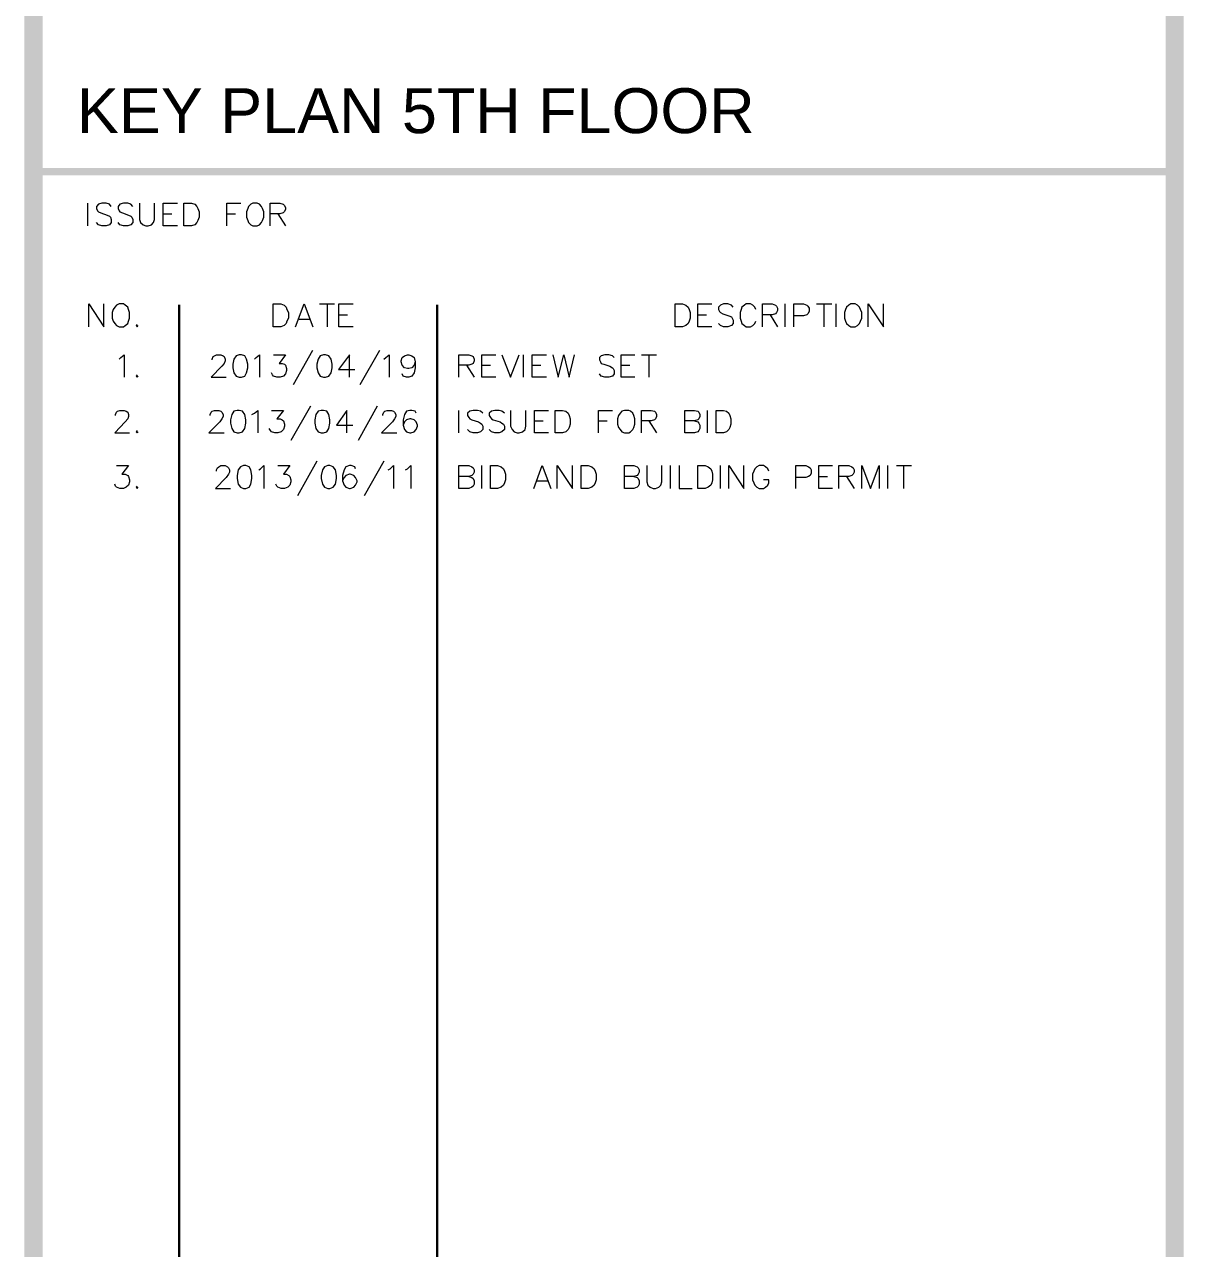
# Model space of a CAD drawing. Header units: inches. Extents: x 0.9 to 46, y 0.8 to 32.4.
# Drawn here: x 42.023 to 46.048, y 16.061 to 20.314 of the extents above; entities that cross this region are included whole.
import ezdxf

# ---------------------------------------------------------------- set-up
doc = ezdxf.new("R2010")
doc.units = ezdxf.units.IN
doc.header["$MEASUREMENT"] = 0
for name, color, linetype in [('PDF_Geometry', 7, 'Continuous'), ('PDF_Solid Fills', 7, 'Continuous'), ('PDF_Text', 7, 'Continuous')]:
    doc.layers.add(name, color=color, linetype=linetype)
doc.styles.add('PDF Arial', font='arial.ttf')

msp = doc.modelspace()

# ---------------------------------------------------------------- linework, layer by layer
at = {"layer": 'PDF_Geometry', "lineweight": 9}
for points in [[(42.2425, 19.6146), (42.2425, 19.693)], [(42.3242, 19.6813), (42.3175, 19.6896), (42.306, 19.693), (42.291, 19.693), (42.2792, 19.6896), (42.2725, 19.6813), (42.2725, 19.6747), (42.276, 19.6663), (42.2792, 19.663), (42.2875, 19.6597), (42.3092, 19.6513), (42.3175, 19.648), (42.321, 19.6446), (42.3242, 19.6363), (42.3242, 19.6263), (42.3175, 19.618), (42.306, 19.6146), (42.291, 19.6146), (42.2792, 19.618), (42.2725, 19.6263)], [(42.3992, 19.6813), (42.3925, 19.6896), (42.381, 19.693), (42.366, 19.693), (42.3542, 19.6896), (42.3475, 19.6813), (42.3475, 19.6747), (42.351, 19.6663), (42.3542, 19.663), (42.3625, 19.6597), (42.3842, 19.6513), (42.3925, 19.648), (42.396, 19.6446), (42.3992, 19.6363), (42.3992, 19.6263), (42.3925, 19.618), (42.381, 19.6146), (42.366, 19.6146), (42.3542, 19.618), (42.3475, 19.6263)], [(42.4225, 19.693), (42.4225, 19.6363), (42.426, 19.6263), (42.4343, 19.618), (42.4442, 19.6146), (42.4525, 19.6146), (42.4643, 19.618), (42.471, 19.6263), (42.4742, 19.6363), (42.4742, 19.693)], [(42.5542, 19.6146), (42.5041, 19.6146), (42.5041, 19.693), (42.5542, 19.693)], [(42.7259, 19.6146), (42.7259, 19.693), (42.7741, 19.693)], [(42.8758, 19.6146), (42.8758, 19.693), (42.9093, 19.693), (42.9208, 19.6896), (42.9243, 19.6863), (42.9291, 19.678), (42.9291, 19.6713), (42.9243, 19.663), (42.9208, 19.6597), (42.9093, 19.6563), (42.8758, 19.6563)], [(42.5041, 19.6563), (42.5341, 19.6563)], [(42.7259, 19.6563), (42.7559, 19.6563)], [(42.9026, 19.6563), (42.9291, 19.6146)], [(42.246, 19.263), (42.246, 19.343), (42.2977, 19.263), (42.2977, 19.343)], [(42.9642, 19.263), (42.9942, 19.343), (43.0242, 19.263)], [(43.0475, 19.343), (43.0992, 19.343)], [(43.0743, 19.343), (43.0743, 19.263)], [(43.1643, 19.263), (43.1142, 19.263), (43.1142, 19.343), (43.1643, 19.343)], [(44.4092, 19.263), (44.3607, 19.263), (44.3607, 19.343), (44.4092, 19.343)], [(44.4842, 19.3313), (44.4775, 19.338), (44.4657, 19.343), (44.4507, 19.343), (44.4392, 19.338), (44.4325, 19.3313), (44.4325, 19.323), (44.4357, 19.3163), (44.4392, 19.313), (44.4475, 19.308), (44.4692, 19.3013), (44.4775, 19.298), (44.4807, 19.293), (44.4842, 19.2863), (44.4842, 19.2747), (44.4775, 19.268), (44.4657, 19.263), (44.4507, 19.263), (44.4392, 19.268), (44.4325, 19.2747)], [(44.5624, 19.323), (44.5592, 19.3313), (44.5525, 19.338), (44.5442, 19.343), (44.5292, 19.343), (44.5225, 19.338), (44.5142, 19.3313), (44.511, 19.323), (44.5075, 19.313), (44.5075, 19.293), (44.511, 19.283), (44.5142, 19.2747), (44.5225, 19.268), (44.5292, 19.263), (44.5442, 19.263), (44.5525, 19.268), (44.5592, 19.2747), (44.5624, 19.283)], [(44.586, 19.263), (44.586, 19.343), (44.6192, 19.343), (44.631, 19.338), (44.6342, 19.3346), (44.6374, 19.328), (44.6374, 19.3196), (44.6342, 19.313), (44.631, 19.308), (44.6192, 19.3046), (44.586, 19.3046)], [(44.6642, 19.263), (44.6642, 19.343)], [(44.6941, 19.263), (44.6941, 19.343), (44.7276, 19.343), (44.7391, 19.338), (44.7426, 19.3346), (44.7474, 19.328), (44.7474, 19.3163), (44.7426, 19.308), (44.7391, 19.3046), (44.7276, 19.3013), (44.6941, 19.3013)], [(44.7726, 19.343), (44.8259, 19.343)], [(44.7991, 19.343), (44.7991, 19.263)], [(44.8409, 19.263), (44.8409, 19.343)], [(44.9526, 19.263), (44.9526, 19.343), (45.0059, 19.263), (45.0059, 19.343)], [(42.4142, 19.2713), (42.411, 19.268), (42.4142, 19.263), (42.4177, 19.268)], [(42.976, 19.2896), (43.0143, 19.2896)], [(43.1142, 19.3046), (43.1442, 19.3046)], [(44.3607, 19.3046), (44.3907, 19.3046)], [(44.6125, 19.3046), (44.6374, 19.263)], [(42.351, 19.1513), (42.3577, 19.1563), (42.3692, 19.1663), (42.3692, 19.088)], [(42.6742, 19.148), (42.6742, 19.1513), (42.6777, 19.1597), (42.6825, 19.163), (42.6892, 19.1663), (42.7042, 19.1663), (42.7125, 19.163), (42.716, 19.1597), (42.7192, 19.1513), (42.7192, 19.1447), (42.716, 19.1363), (42.7077, 19.1263), (42.671, 19.088), (42.7227, 19.088)], [(42.821, 19.1513), (42.8277, 19.1563), (42.8392, 19.1663), (42.8392, 19.088)], [(42.8876, 19.1663), (42.9291, 19.1663), (42.9074, 19.1363), (42.9176, 19.1363), (42.9259, 19.133), (42.9291, 19.1296), (42.9326, 19.118), (42.9326, 19.1113), (42.9291, 19.0996), (42.9224, 19.0913), (42.9109, 19.088), (42.8991, 19.088), (42.8876, 19.0913), (42.8841, 19.0963), (42.8809, 19.103)], [(43.0226, 19.1813), (42.9559, 19.0613)], [(43.1509, 19.088), (43.1509, 19.1663), (43.1126, 19.1146), (43.1694, 19.1146)], [(43.2558, 19.1813), (43.1876, 19.0613)], [(43.2708, 19.1513), (43.2775, 19.1563), (43.2893, 19.1663), (43.2893, 19.088)], [(43.3793, 19.1413), (43.3758, 19.1296), (43.3675, 19.1213), (43.3576, 19.118), (43.3525, 19.118), (43.3426, 19.1213), (43.3343, 19.1296), (43.3308, 19.1413), (43.3308, 19.1447), (43.3343, 19.1563), (43.3426, 19.163), (43.3525, 19.1663), (43.3576, 19.1663), (43.3675, 19.163), (43.3758, 19.1563), (43.3793, 19.1413), (43.3793, 19.1213), (43.3758, 19.103), (43.3675, 19.0913), (43.3576, 19.088), (43.3493, 19.088), (43.3375, 19.0913), (43.3343, 19.0996)], [(43.5309, 19.088), (43.5309, 19.1663), (43.566, 19.1663), (43.5759, 19.163), (43.581, 19.1597), (43.5841, 19.1513), (43.5841, 19.1447), (43.581, 19.1363), (43.5759, 19.133), (43.566, 19.1296), (43.5309, 19.1296)], [(43.6591, 19.088), (43.611, 19.088), (43.611, 19.1663), (43.6591, 19.1663)], [(43.6808, 19.1663), (43.7108, 19.088), (43.7408, 19.1663)], [(43.7558, 19.088), (43.7558, 19.1663)], [(43.8359, 19.088), (43.7858, 19.088), (43.7858, 19.1663), (43.8359, 19.1663)], [(43.8576, 19.1663), (43.8758, 19.088), (43.8959, 19.1663), (43.9141, 19.088), (43.9326, 19.1663)], [(44.0707, 19.1563), (44.0643, 19.163), (44.0525, 19.1663), (44.0375, 19.1663), (44.0257, 19.163), (44.0193, 19.1563), (44.0193, 19.148), (44.0225, 19.1413), (44.0257, 19.1363), (44.0343, 19.133), (44.0557, 19.1263), (44.0643, 19.1213), (44.0675, 19.118), (44.0707, 19.1113), (44.0707, 19.0996), (44.0643, 19.0913), (44.0525, 19.088), (44.0375, 19.088), (44.0257, 19.0913), (44.0193, 19.0996)], [(44.1425, 19.088), (44.0943, 19.088), (44.0943, 19.1663), (44.1425, 19.1663)], [(44.1658, 19.1663), (44.2175, 19.1663)], [(44.191, 19.1663), (44.191, 19.088)], [(43.5577, 19.1296), (43.5841, 19.088)], [(43.611, 19.1296), (43.6409, 19.1296)], [(43.7858, 19.1296), (43.8158, 19.1296)], [(44.0943, 19.1296), (44.1243, 19.1296)], [(42.4142, 19.0963), (42.411, 19.0913), (42.4142, 19.088), (42.4177, 19.0913)], [(42.3392, 18.9547), (42.3392, 18.958), (42.3427, 18.9663), (42.3459, 18.9697), (42.3542, 18.973), (42.3692, 18.973), (42.3759, 18.9697), (42.381, 18.9663), (42.3842, 18.958), (42.3842, 18.9513), (42.381, 18.943), (42.3727, 18.933), (42.336, 18.8947), (42.3877, 18.8947)], [(42.6675, 18.9547), (42.6675, 18.958), (42.671, 18.9663), (42.6742, 18.9697), (42.6825, 18.973), (42.6975, 18.973), (42.7042, 18.9697), (42.7077, 18.9663), (42.7125, 18.958), (42.7125, 18.9513), (42.7077, 18.943), (42.701, 18.933), (42.6624, 18.8947), (42.716, 18.8947)], [(42.8127, 18.958), (42.821, 18.963), (42.8325, 18.973), (42.8325, 18.8947)], [(42.8809, 18.973), (42.9224, 18.973), (42.8991, 18.943), (42.9109, 18.943), (42.9176, 18.9396), (42.9224, 18.9363), (42.9259, 18.9246), (42.9259, 18.918), (42.9224, 18.9063), (42.9141, 18.898), (42.9026, 18.8947), (42.8924, 18.8947), (42.8809, 18.898), (42.8774, 18.903), (42.8727, 18.9096)], [(43.0159, 18.988), (42.9476, 18.868)], [(43.1426, 18.8947), (43.1426, 18.973), (43.1059, 18.9213), (43.1627, 18.9213)], [(43.2475, 18.988), (43.1809, 18.868)], [(43.2676, 18.9547), (43.2676, 18.958), (43.2708, 18.9663), (43.2743, 18.9697), (43.2826, 18.973), (43.2976, 18.973), (43.3043, 18.9697), (43.3075, 18.9663), (43.3126, 18.958), (43.3126, 18.9513), (43.3075, 18.943), (43.3008, 18.933), (43.2625, 18.8947), (43.3158, 18.8947)], [(43.3825, 18.963), (43.3793, 18.9697), (43.3675, 18.973), (43.3608, 18.973), (43.3493, 18.9697), (43.3426, 18.958), (43.3375, 18.9396), (43.3375, 18.9213), (43.3426, 18.9063), (43.3493, 18.898), (43.3608, 18.8947), (43.3643, 18.8947), (43.3758, 18.898), (43.3825, 18.9063), (43.3876, 18.918), (43.3876, 18.9213), (43.3825, 18.933), (43.3758, 18.9396), (43.3643, 18.943), (43.3608, 18.943), (43.3493, 18.9396), (43.3426, 18.933), (43.3375, 18.9213)], [(43.5309, 18.8947), (43.5309, 18.973)], [(43.6141, 18.963), (43.6058, 18.9697), (43.596, 18.973), (43.581, 18.973), (43.5692, 18.9697), (43.5609, 18.963), (43.5609, 18.9547), (43.566, 18.948), (43.5692, 18.943), (43.5759, 18.9396), (43.5991, 18.933), (43.6058, 18.928), (43.611, 18.9246), (43.6141, 18.918), (43.6141, 18.9063), (43.6058, 18.898), (43.596, 18.8947), (43.581, 18.8947), (43.5692, 18.898), (43.5609, 18.9063)], [(43.6891, 18.963), (43.6808, 18.9697), (43.6709, 18.973), (43.6559, 18.973), (43.6441, 18.9697), (43.6358, 18.963), (43.6358, 18.9547), (43.6409, 18.948), (43.6441, 18.943), (43.6508, 18.9396), (43.6741, 18.933), (43.6808, 18.928), (43.6859, 18.9246), (43.6891, 18.918), (43.6891, 18.9063), (43.6808, 18.898), (43.6709, 18.8947), (43.6559, 18.8947), (43.6441, 18.898), (43.6358, 18.9063)], [(43.7108, 18.973), (43.7108, 18.918), (43.7159, 18.9063), (43.7226, 18.898), (43.7341, 18.8947), (43.7408, 18.8947), (43.7526, 18.898), (43.7609, 18.9063), (43.7641, 18.918), (43.7641, 18.973)], [(43.8426, 18.8947), (43.7941, 18.8947), (43.7941, 18.973), (43.8426, 18.973)], [(44.0158, 18.8947), (44.0158, 18.973), (44.0643, 18.973)], [(44.1658, 18.8947), (44.1658, 18.973), (44.1993, 18.973), (44.2108, 18.9697), (44.2143, 18.9663), (44.2175, 18.958), (44.2175, 18.9513), (44.2143, 18.943), (44.2108, 18.9396), (44.1993, 18.9363), (44.1658, 18.9363)], [(44.3492, 18.9363), (44.3607, 18.933), (44.3642, 18.928), (44.3674, 18.9213), (44.3674, 18.9096), (44.3642, 18.903), (44.3607, 18.898), (44.3492, 18.8947), (44.3157, 18.8947), (44.3157, 18.973), (44.3492, 18.973), (44.3607, 18.9697), (44.3642, 18.9663), (44.3674, 18.958), (44.3674, 18.9513), (44.3642, 18.943), (44.3607, 18.9396), (44.3492, 18.9363), (44.3157, 18.9363)], [(44.3942, 18.8947), (44.3942, 18.973)], [(43.7941, 18.9363), (43.8241, 18.9363)], [(44.0158, 18.9363), (44.0458, 18.9363)], [(44.191, 18.9363), (44.2175, 18.8947)], [(42.4142, 18.903), (42.411, 18.898), (42.4142, 18.8947), (42.4177, 18.898)], [(42.3427, 18.7813), (42.3842, 18.7813), (42.3609, 18.7513), (42.3727, 18.7513), (42.381, 18.7463), (42.3842, 18.743), (42.3877, 18.7313), (42.3877, 18.7247), (42.3842, 18.713), (42.3759, 18.7063), (42.366, 18.7013), (42.3542, 18.7013), (42.3427, 18.7063), (42.3392, 18.7097), (42.336, 18.7163)], [(42.6892, 18.7613), (42.6892, 18.7663), (42.6927, 18.773), (42.6975, 18.7763), (42.7042, 18.7813), (42.7192, 18.7813), (42.7275, 18.7763), (42.731, 18.773), (42.7342, 18.7663), (42.7342, 18.758), (42.731, 18.7513), (42.7227, 18.7397), (42.686, 18.7013), (42.7377, 18.7013)], [(42.836, 18.7663), (42.8427, 18.7696), (42.8541, 18.7813), (42.8541, 18.7013)], [(42.9026, 18.7813), (42.9441, 18.7813), (42.9224, 18.7513), (42.9326, 18.7513), (42.9409, 18.7463), (42.9441, 18.743), (42.9476, 18.7313), (42.9476, 18.7247), (42.9441, 18.713), (42.9374, 18.7063), (42.9259, 18.7013), (42.9141, 18.7013), (42.9026, 18.7063), (42.8991, 18.7097), (42.8959, 18.7163)], [(43.0376, 18.7963), (42.9709, 18.6763)], [(43.1726, 18.7696), (43.1694, 18.7763), (43.1576, 18.7813), (43.1509, 18.7813), (43.1391, 18.7763), (43.1327, 18.7663), (43.1276, 18.7463), (43.1276, 18.728), (43.1327, 18.713), (43.1391, 18.7063), (43.1509, 18.7013), (43.1541, 18.7013), (43.1659, 18.7063), (43.1726, 18.713), (43.1777, 18.7247), (43.1777, 18.728), (43.1726, 18.7397), (43.1659, 18.7463), (43.1541, 18.7513), (43.1509, 18.7513), (43.1391, 18.7463), (43.1327, 18.7397), (43.1276, 18.728)], [(43.2708, 18.7963), (43.2026, 18.6763)], [(43.2858, 18.7663), (43.2925, 18.7696), (43.3043, 18.7813), (43.3043, 18.7013)], [(43.3458, 18.7663), (43.3525, 18.7696), (43.3643, 18.7813), (43.3643, 18.7013)], [(43.566, 18.743), (43.5759, 18.7397), (43.581, 18.7363), (43.5841, 18.728), (43.5841, 18.7163), (43.581, 18.7097), (43.5759, 18.7063), (43.566, 18.7013), (43.5309, 18.7013), (43.5309, 18.7813), (43.566, 18.7813), (43.5759, 18.7763), (43.581, 18.773), (43.5841, 18.7663), (43.5841, 18.758), (43.581, 18.7513), (43.5759, 18.7463), (43.566, 18.743), (43.5309, 18.743)], [(43.611, 18.7013), (43.611, 18.7813)], [(43.7909, 18.7013), (43.8209, 18.7813), (43.8509, 18.7013)], [(43.8726, 18.7013), (43.8726, 18.7813), (43.9259, 18.7013), (43.9259, 18.7813)], [(44.1393, 18.743), (44.1508, 18.7397), (44.1543, 18.7363), (44.1575, 18.728), (44.1575, 18.7163), (44.1543, 18.7097), (44.1508, 18.7063), (44.1393, 18.7013), (44.1058, 18.7013), (44.1058, 18.7813), (44.1393, 18.7813), (44.1508, 18.7763), (44.1543, 18.773), (44.1575, 18.7663), (44.1575, 18.758), (44.1543, 18.7513), (44.1508, 18.7463), (44.1393, 18.743), (44.1058, 18.743)], [(44.1843, 18.7813), (44.1843, 18.7247), (44.1875, 18.713), (44.1958, 18.7063), (44.206, 18.7013), (44.2143, 18.7013), (44.2258, 18.7063), (44.2325, 18.713), (44.236, 18.7247), (44.236, 18.7813)], [(44.266, 18.7013), (44.266, 18.7813)], [(44.296, 18.7813), (44.296, 18.7013), (44.341, 18.7013)], [(44.4392, 18.7013), (44.4392, 18.7813)], [(44.4692, 18.7013), (44.4692, 18.7813), (44.5209, 18.7013), (44.5209, 18.7813)], [(44.6074, 18.7613), (44.6042, 18.7696), (44.5959, 18.7763), (44.5892, 18.7813), (44.5742, 18.7813), (44.5659, 18.7763), (44.5592, 18.7696), (44.556, 18.7613), (44.5509, 18.7513), (44.5509, 18.7313), (44.556, 18.7213), (44.5592, 18.713), (44.5659, 18.7063), (44.5742, 18.7013), (44.5892, 18.7013), (44.5959, 18.7063), (44.6042, 18.713), (44.6074, 18.7213), (44.6074, 18.7313), (44.5892, 18.7313)], [(44.7008, 18.7013), (44.7008, 18.7813), (44.7359, 18.7813), (44.7458, 18.7763), (44.7509, 18.773), (44.7541, 18.7663), (44.7541, 18.7547), (44.7509, 18.7463), (44.7458, 18.743), (44.7359, 18.7397), (44.7008, 18.7397)], [(44.8291, 18.7013), (44.7809, 18.7013), (44.7809, 18.7813), (44.8291, 18.7813)], [(44.8508, 18.7013), (44.8508, 18.7813), (44.8859, 18.7813), (44.8958, 18.7763), (44.9009, 18.773), (44.9041, 18.7663), (44.9041, 18.758), (44.9009, 18.7513), (44.8958, 18.7463), (44.8859, 18.743), (44.8508, 18.743)], [(44.9309, 18.7013), (44.9309, 18.7813), (44.9609, 18.7013), (44.9909, 18.7813), (44.9909, 18.7013)], [(45.0209, 18.7013), (45.0209, 18.7813)], [(45.0509, 18.7813), (45.1025, 18.7813)], [(45.0757, 18.7813), (45.0757, 18.7013)], [(43.8008, 18.728), (43.8391, 18.728)], [(44.7809, 18.743), (44.8109, 18.743)], [(44.8776, 18.743), (44.9041, 18.7013)], [(42.4142, 18.7097), (42.411, 18.7063), (42.4142, 18.7013), (42.4177, 18.7063)]]:
    msp.add_lwpolyline(points, dxfattribs=at)
for points in [[(42.5759, 19.6146), (42.5759, 19.693), (42.6024, 19.693), (42.6142, 19.6896), (42.6209, 19.6813), (42.6241, 19.6747), (42.6292, 19.663), (42.6292, 19.6446), (42.6241, 19.633), (42.6209, 19.6263), (42.6142, 19.618), (42.6024, 19.6146)], [(42.8159, 19.693), (42.8092, 19.6896), (42.8009, 19.6813), (42.7977, 19.6747), (42.7942, 19.663), (42.7942, 19.6446), (42.7977, 19.633), (42.8009, 19.6263), (42.8092, 19.618), (42.8159, 19.6146), (42.8309, 19.6146), (42.8392, 19.618), (42.8459, 19.6263), (42.8494, 19.633), (42.8541, 19.6446), (42.8541, 19.663), (42.8494, 19.6747), (42.8459, 19.6813), (42.8392, 19.6896), (42.8309, 19.693)], [(42.351, 19.343), (42.3427, 19.338), (42.336, 19.3313), (42.3309, 19.323), (42.3277, 19.313), (42.3277, 19.293), (42.3309, 19.283), (42.336, 19.2747), (42.3427, 19.268), (42.351, 19.263), (42.366, 19.263), (42.3727, 19.268), (42.381, 19.2747), (42.3842, 19.283), (42.3877, 19.293), (42.3877, 19.313), (42.3842, 19.323), (42.381, 19.3313), (42.3727, 19.338), (42.366, 19.343)], [(42.8857, 19.263), (42.8857, 19.343), (42.9125, 19.343), (42.9243, 19.338), (42.931, 19.3313), (42.9342, 19.323), (42.9393, 19.313), (42.9393, 19.293), (42.9342, 19.283), (42.931, 19.2747), (42.9243, 19.268), (42.9125, 19.263)], [(44.2826, 19.263), (44.2826, 19.343), (44.3075, 19.343), (44.3193, 19.338), (44.3276, 19.3313), (44.3307, 19.323), (44.3343, 19.313), (44.3343, 19.293), (44.3307, 19.283), (44.3276, 19.2747), (44.3193, 19.268), (44.3075, 19.263)], [(44.8926, 19.343), (44.8859, 19.338), (44.8776, 19.3313), (44.8741, 19.323), (44.8709, 19.313), (44.8709, 19.293), (44.8741, 19.283), (44.8776, 19.2747), (44.8859, 19.268), (44.8926, 19.263), (44.9076, 19.263), (44.9159, 19.268), (44.9226, 19.2747), (44.9258, 19.283), (44.9309, 19.293), (44.9309, 19.313), (44.9258, 19.323), (44.9226, 19.3313), (44.9159, 19.338), (44.9076, 19.343)], [(42.7677, 19.1663), (42.7575, 19.163), (42.7492, 19.1513), (42.746, 19.133), (42.746, 19.1213), (42.7492, 19.103), (42.7575, 19.0913), (42.7677, 19.088), (42.776, 19.088), (42.7875, 19.0913), (42.7942, 19.103), (42.7977, 19.1213), (42.7977, 19.133), (42.7942, 19.1513), (42.7875, 19.163), (42.776, 19.1663)], [(43.0609, 19.1663), (43.0491, 19.163), (43.0427, 19.1513), (43.0376, 19.133), (43.0376, 19.1213), (43.0427, 19.103), (43.0491, 19.0913), (43.0609, 19.088), (43.0676, 19.088), (43.0791, 19.0913), (43.0877, 19.103), (43.0909, 19.1213), (43.0909, 19.133), (43.0877, 19.1513), (43.0791, 19.163), (43.0676, 19.1663)], [(42.761, 18.973), (42.7492, 18.9697), (42.7425, 18.958), (42.7377, 18.9396), (42.7377, 18.928), (42.7425, 18.9096), (42.7492, 18.898), (42.761, 18.8947), (42.7677, 18.8947), (42.7792, 18.898), (42.7875, 18.9096), (42.791, 18.928), (42.791, 18.9396), (42.7875, 18.958), (42.7792, 18.9697), (42.7677, 18.973)], [(43.0526, 18.973), (43.0427, 18.9697), (43.0341, 18.958), (43.0309, 18.9396), (43.0309, 18.928), (43.0341, 18.9096), (43.0427, 18.898), (43.0526, 18.8947), (43.0609, 18.8947), (43.0727, 18.898), (43.0791, 18.9096), (43.0826, 18.928), (43.0826, 18.9396), (43.0791, 18.958), (43.0727, 18.9697), (43.0609, 18.973)], [(43.8659, 18.8947), (43.8659, 18.973), (43.8908, 18.973), (43.9026, 18.9697), (43.9109, 18.963), (43.9141, 18.9547), (43.9176, 18.943), (43.9176, 18.9246), (43.9141, 18.913), (43.9109, 18.9063), (43.9026, 18.898), (43.8908, 18.8947)], [(44.1058, 18.973), (44.0975, 18.9697), (44.0908, 18.963), (44.0857, 18.9547), (44.0825, 18.943), (44.0825, 18.9246), (44.0857, 18.913), (44.0908, 18.9063), (44.0975, 18.898), (44.1058, 18.8947), (44.1208, 18.8947), (44.1275, 18.898), (44.1358, 18.9063), (44.1393, 18.913), (44.1425, 18.9246), (44.1425, 18.943), (44.1393, 18.9547), (44.1358, 18.963), (44.1275, 18.9697), (44.1208, 18.973)], [(44.4242, 18.8947), (44.4242, 18.973), (44.4507, 18.973), (44.4609, 18.9697), (44.4692, 18.963), (44.4724, 18.9547), (44.4759, 18.943), (44.4759, 18.9246), (44.4724, 18.913), (44.4692, 18.9063), (44.4609, 18.898), (44.4507, 18.8947)], [(42.7827, 18.7813), (42.7725, 18.7763), (42.7642, 18.7663), (42.761, 18.7463), (42.761, 18.7363), (42.7642, 18.7163), (42.7725, 18.7063), (42.7827, 18.7013), (42.791, 18.7013), (42.8025, 18.7063), (42.8092, 18.7163), (42.8127, 18.7363), (42.8127, 18.7463), (42.8092, 18.7663), (42.8025, 18.7763), (42.791, 18.7813)], [(43.0759, 18.7813), (43.0641, 18.7763), (43.0577, 18.7663), (43.0526, 18.7463), (43.0526, 18.7363), (43.0577, 18.7163), (43.0641, 18.7063), (43.0759, 18.7013), (43.0826, 18.7013), (43.0941, 18.7063), (43.1027, 18.7163), (43.1059, 18.7363), (43.1059, 18.7463), (43.1027, 18.7663), (43.0941, 18.7763), (43.0826, 18.7813)], [(43.6409, 18.7013), (43.6409, 18.7813), (43.6658, 18.7813), (43.6776, 18.7763), (43.6859, 18.7696), (43.6891, 18.7613), (43.6926, 18.7513), (43.6926, 18.7313), (43.6891, 18.7213), (43.6859, 18.713), (43.6776, 18.7063), (43.6658, 18.7013)], [(43.9558, 18.7013), (43.9558, 18.7813), (43.9807, 18.7813), (43.9925, 18.7763), (44.0008, 18.7696), (44.0043, 18.7613), (44.0075, 18.7513), (44.0075, 18.7313), (44.0043, 18.7213), (44.0008, 18.713), (43.9925, 18.7063), (43.9807, 18.7013)], [(44.3607, 18.7013), (44.3607, 18.7813), (44.3859, 18.7813), (44.3974, 18.7763), (44.4057, 18.7696), (44.4092, 18.7613), (44.4124, 18.7513), (44.4124, 18.7313), (44.4092, 18.7213), (44.4057, 18.713), (44.3974, 18.7063), (44.3859, 18.7013)]]:
    msp.add_lwpolyline(points, close=True, dxfattribs=at)
at = {"layer": 'PDF_Geometry', "lineweight": 30}
for points in [[(42.5593, 19.3396), (42.5593, 11.0731)], [(43.4559, 19.3396), (43.4559, 11.0731)]]:
    msp.add_lwpolyline(points, dxfattribs=at)
at = {"layer": 'PDF_Solid Fills', "lineweight": 9, "transparency": 33554559}
for points in [[(42.0227, 0.755), (42.0859, 0.8183), (42.0227, 32.3527)], [(42.0859, 0.8183), (42.0227, 32.3527), (42.0859, 32.2895)], [(46.0476, 32.3527), (45.9857, 32.2895), (46.0476, 0.755)], [(45.9857, 32.2895), (46.0476, 0.755), (45.9857, 0.8183)], [(42.0543, 19.8147), (42.0543, 19.7896), (46.0157, 19.8147)], [(42.0543, 19.7896), (46.0157, 19.8147), (46.0157, 19.7896)]]:
    msp.add_solid(points, dxfattribs=at)

# ---------------------------------------------------------------- texts
at = {"layer": 'PDF_Text', "insert": (42.205, 20.0132), "char_height": 0.156287, "attachment_point": 4, "style": 'PDF Arial'}
msp.add_mtext('KEY PLAN 5TH FLOOR', dxfattribs=at)

doc.saveas('drawing.dxf')
